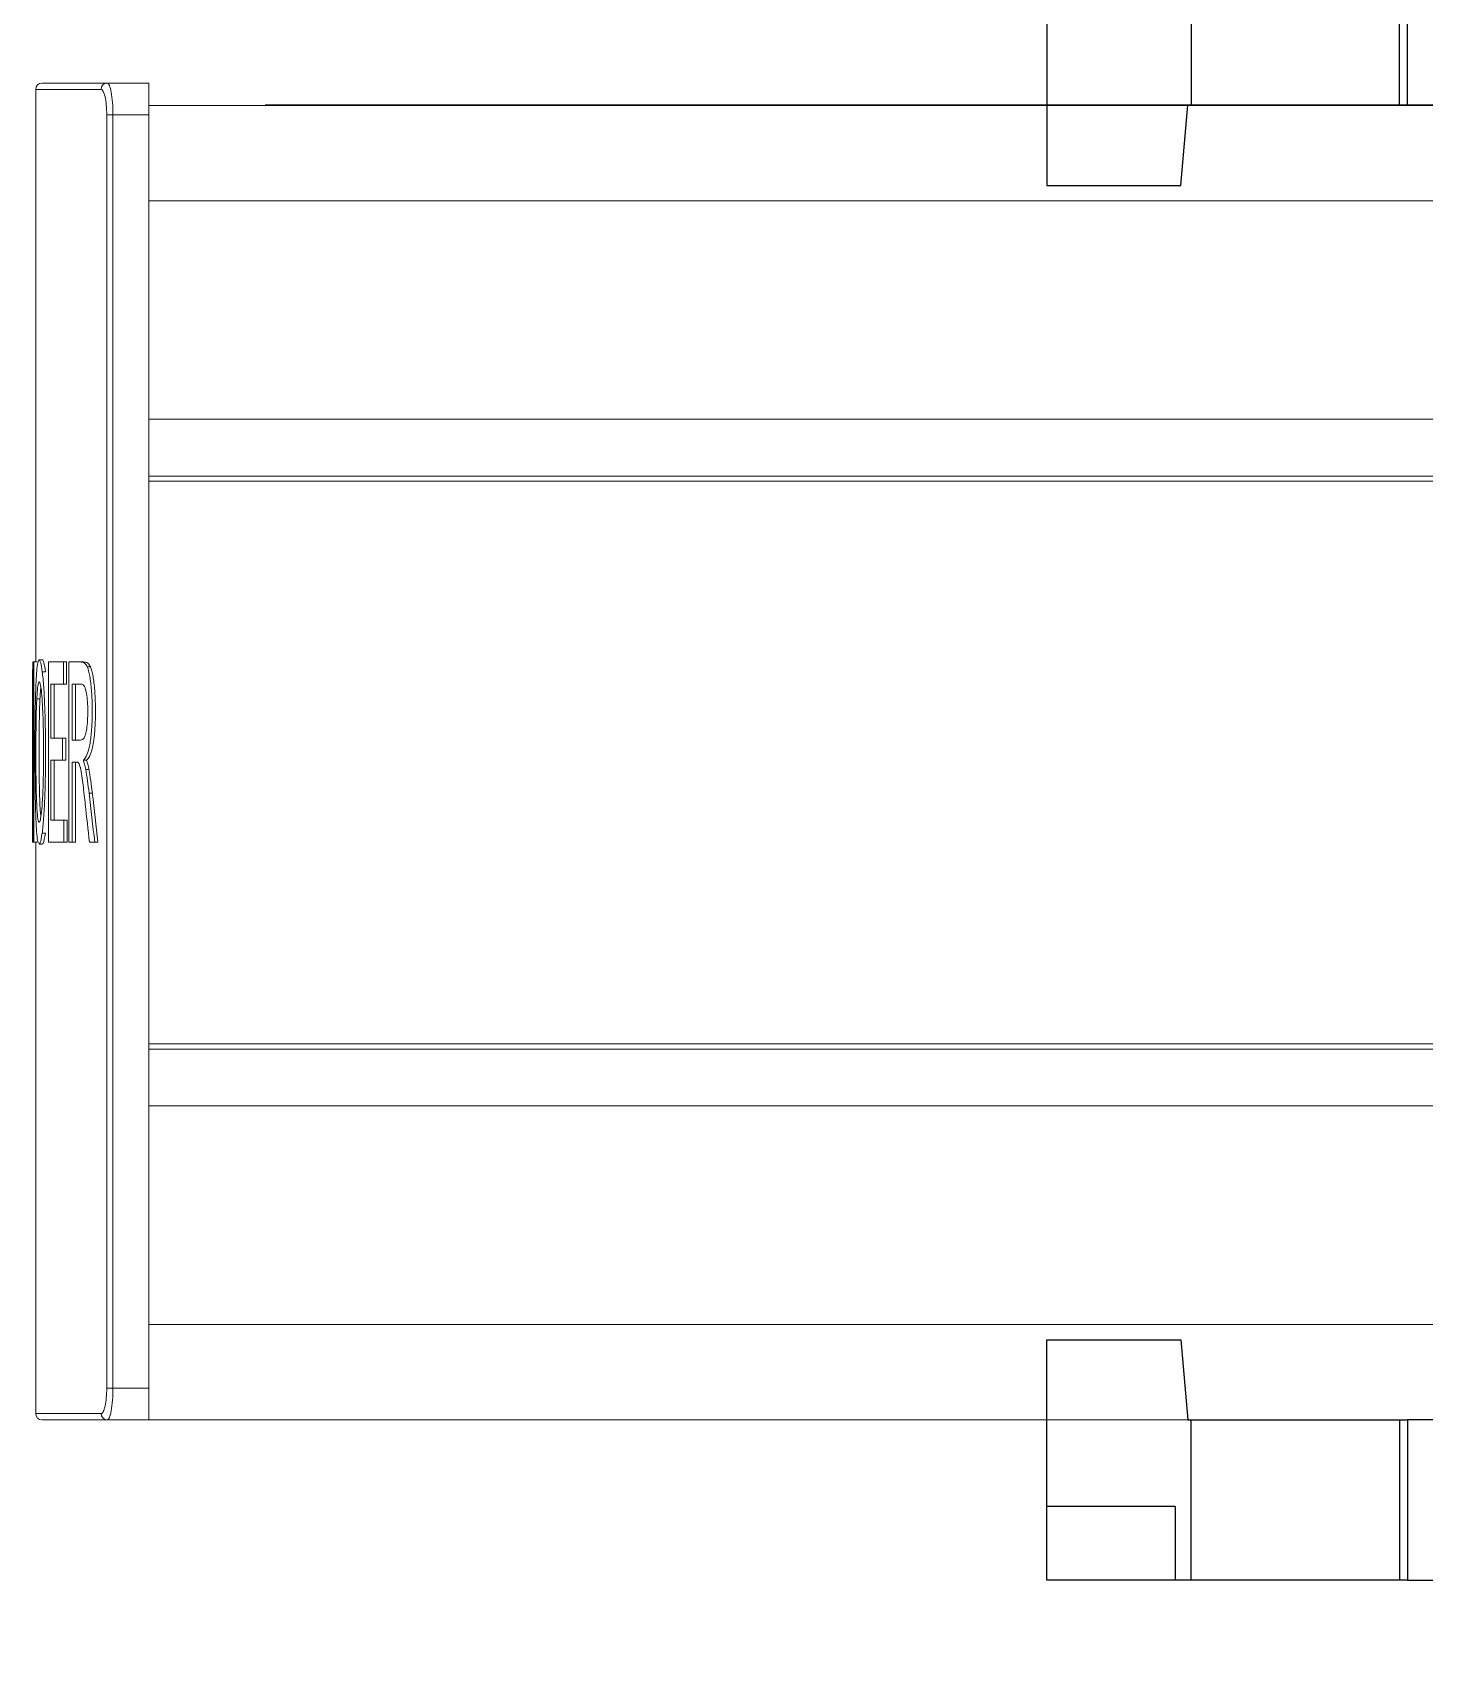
# Model space of a CAD drawing. Extents: x -976302 to -776254, y 5665 to 231437.
# Drawn here: x -803728.7 to -803508.6, y 87035 to 87292.1 of the extents above; entities that cross this region are included whole.
import ezdxf

# ---------------------------------------------------------------- set-up
doc = ezdxf.new("R2010")
doc.units = 0
doc.header["$LTSCALE"] = 1000
doc.header["$MEASUREMENT"] = 0
doc.layers.add('33', color=7, linetype='Continuous')
doc.layers.add('暖通', color=7, linetype='Continuous')

# ---------------------------------------------------------------- blocks, each defined once
blk = doc.blocks.new('HMZ-L')
at = {"layer": '33', "color": 3, "linetype": 'Continuous'}
blk.add_line((17313.15, 28412.561), (17313.15, 28423.524), dxfattribs=at)
at = {"layer": '33', "color": 7, "linetype": 'Continuous'}
for p, q in [((17291.9, 28421.081), (17287.9, 28421.081)), ((17287.9, 28421.081), (17287.9, 28418.781)), ((17292.4, 28421.081), (17291.9, 28421.081)), ((17291.9, 28421.081), (17291.9, 28418.781)), ((17298.85, 28421.081), (17292.4, 28421.081)), ((17292.4, 28416.081), (17292.4, 28421.081)), ((17297.775, 28421.081), (17297.355, 28421.081)), ((17297.355, 28421.081), (17297.775, 28421.081)), ((17297.775, 28421.081), (17297.355, 28421.081)), ((17297.355, 28421.081), (17297.775, 28421.081)), ((17297.775, 28421.081), (17297.355, 28421.081)), ((17297.465, 28421.081), (17297.727, 28421.081)), ((17297.727, 28421.081), (17297.465, 28421.081)), ((17297.465, 28421.081), (17297.727, 28421.081)), ((17297.727, 28421.081), (17297.465, 28421.081)), ((17297.465, 28421.081), (17297.727, 28421.081)), ((17299.123, 28421.081), (17297.598, 28421.081)), ((17297.598, 28421.081), (17298.332, 28421.081)), ((17298.332, 28421.081), (17297.598, 28421.081)), ((17297.598, 28421.081), (17299.123, 28421.081)), ((17299.125, 28421.081), (17297.6, 28421.081)), ((17297.6, 28421.081), (17299.125, 28421.081)), ((17299.125, 28421.081), (17297.6, 28421.081)), ((17297.6, 28421.081), (17299.125, 28421.081)), ((17297.727, 28421.081), (17297.6, 28421.081)), ((17297.6, 28421.081), (17297.727, 28421.081)), ((17297.727, 28421.081), (17297.6, 28421.081)), ((17297.6, 28421.081), (17299.125, 28421.081)), ((17298.536, 28421.081), (17297.6, 28421.081)), ((17297.6, 28421.081), (17297.727, 28421.081)), ((17297.727, 28421.081), (17297.6, 28421.081)), ((17297.6, 28421.081), (17298.433, 28421.081)), ((17298.147, 28421.081), (17297.65, 28421.081)), ((17297.65, 28421.081), (17300.6, 28421.081)), ((17300.576, 28421.081), (17297.65, 28421.081)), ((17297.65, 28421.081), (17299.972, 28421.081)), ((17299.972, 28421.081), (17297.65, 28421.081)), ((17297.65, 28421.081), (17298.147, 28421.081)), ((17298.147, 28421.081), (17297.65, 28421.081)), ((17297.65, 28421.081), (17298.188, 28421.081)), ((17300.6, 28421.081), (17297.65, 28421.081)), ((17297.65, 28421.081), (17299.781, 28421.081)), ((17299.781, 28421.081), (17297.65, 28421.081)), ((17297.65, 28421.081), (17299.972, 28421.081)), ((17299.972, 28421.081), (17297.65, 28421.081)), ((17297.65, 28421.081), (17300.612, 28421.081)), ((17300.612, 28421.081), (17297.65, 28421.081)), ((17297.65, 28421.081), (17298.147, 28421.081)), ((17300.576, 28421.081), (17297.65, 28421.081)), ((17297.65, 28421.081), (17298.188, 28421.081)), ((17300.6, 28421.081), (17297.65, 28421.081)), ((17297.65, 28421.081), (17299.972, 28421.081)), ((17299.972, 28421.081), (17297.65, 28421.081)), ((17297.65, 28421.081), (17299.972, 28421.081)), ((17299.972, 28421.081), (17297.65, 28421.081)), ((17297.65, 28421.081), (17298.188, 28421.081)), ((17298.188, 28421.081), (17297.65, 28421.081)), ((17297.65, 28421.081), (17300.576, 28421.081)), ((17300.6, 28421.081), (17297.65, 28421.081)), ((17297.65, 28421.081), (17299.972, 28421.081)), ((17299.972, 28421.081), (17297.65, 28421.081)), ((17297.65, 28421.081), (17298.147, 28421.081)), ((17300.6, 28421.081), (17297.65, 28421.081)), ((17297.65, 28421.081), (17299.972, 28421.081)), ((17299.972, 28421.081), (17297.65, 28421.081)), ((17297.65, 28421.081), (17300.6, 28421.081)), ((17298.147, 28421.081), (17297.65, 28421.081)), ((17297.65, 28421.081), (17298.147, 28421.081)), ((17298.147, 28421.081), (17297.65, 28421.081)), ((17297.65, 28421.081), (17300.576, 28421.081)), ((17300.576, 28421.081), (17297.65, 28421.081)), ((17297.65, 28421.081), (17299.781, 28421.081)), ((17299.781, 28421.081), (17297.65, 28421.081)), ((17297.65, 28421.081), (17300.6, 28421.081)), ((17300.6, 28421.081), (17297.65, 28421.081)), ((17297.65, 28421.081), (17299.972, 28421.081)), ((17299.972, 28421.081), (17297.65, 28421.081)), ((17297.65, 28421.081), (17300.612, 28421.081)), ((17300.612, 28421.081), (17297.65, 28421.081)), ((17297.65, 28421.081), (17298.188, 28421.081)), ((17300.6, 28421.081), (17297.65, 28421.081)), ((17297.65, 28421.081), (17299.972, 28421.081)), ((17299.972, 28421.081), (17297.65, 28421.081)), ((17297.65, 28421.081), (17298.147, 28421.081)), ((17300.6, 28421.081), (17297.65, 28421.081)), ((17297.65, 28421.081), (17299.972, 28421.081)), ((17299.972, 28421.081), (17297.65, 28421.081)), ((17297.65, 28421.081), (17299.972, 28421.081)), ((17299.972, 28421.081), (17297.65, 28421.081)), ((17297.65, 28421.081), (17298.147, 28421.081)), ((17297.65, 28421.081), (17300.149, 28421.081)), ((17300.035, 28421.081), (17297.65, 28421.081)), ((17298.025, 28421.081), (17297.775, 28421.081)), ((17298.025, 28421.081), (17297.775, 28421.081)), ((17297.775, 28421.081), (17298.025, 28421.081)), ((17298.025, 28421.081), (17297.775, 28421.081)), ((17297.775, 28421.081), (17298.025, 28421.081)), ((17298.453, 28421.081), (17298.025, 28421.081)), ((17298.453, 28421.081), (17298.025, 28421.081)), ((17298.025, 28421.081), (17298.453, 28421.081)), ((17298.453, 28421.081), (17298.025, 28421.081)), ((17298.025, 28421.081), (17298.453, 28421.081)), ((17298.894, 28421.081), (17298.065, 28421.081)), ((17298.065, 28421.081), (17298.894, 28421.081)), ((17298.393, 28421.081), (17298.065, 28421.081)), ((17298.065, 28421.081), (17298.393, 28421.081)), ((17298.499, 28421.081), (17298.069, 28421.081)), ((17298.069, 28421.081), (17298.56, 28421.081)), ((17299.125, 28421.081), (17298.095, 28421.081)), ((17298.095, 28421.081), (17299.125, 28421.081)), ((17298.095, 28421.081), (17299.125, 28421.081)), ((17299.125, 28421.081), (17298.095, 28421.081)), ((17298.095, 28421.081), (17299.125, 28421.081)), ((17298.322, 28421.081), (17298.137, 28421.081)), ((17298.137, 28421.081), (17298.322, 28421.081)), ((17298.322, 28421.081), (17298.137, 28421.081)), ((17298.137, 28421.081), (17298.322, 28421.081)), ((17298.322, 28421.081), (17298.137, 28421.081)), ((17300.137, 28421.081), (17298.147, 28421.081)), ((17298.147, 28421.081), (17300.576, 28421.081)), ((17298.147, 28421.081), (17300.576, 28421.081)), ((17300.576, 28421.081), (17298.147, 28421.081)), ((17298.147, 28421.081), (17300.137, 28421.081)), ((17298.147, 28421.081), (17300.137, 28421.081)), ((17300.137, 28421.081), (17298.147, 28421.081)), ((17298.147, 28421.081), (17300.576, 28421.081)), ((17300.576, 28421.081), (17298.147, 28421.081)), ((17298.147, 28421.081), (17300.137, 28421.081)), ((17298.188, 28421.081), (17300.101, 28421.081)), ((17298.188, 28421.081), (17300.101, 28421.081)), ((17298.188, 28421.081), (17300.101, 28421.081)), ((17300.101, 28421.081), (17298.188, 28421.081)), ((17298.188, 28421.081), (17300.101, 28421.081)), ((17298.662, 28421.081), (17298.322, 28421.081)), ((17298.322, 28421.081), (17298.662, 28421.081)), ((17298.662, 28421.081), (17298.322, 28421.081)), ((17298.322, 28421.081), (17298.662, 28421.081)), ((17298.662, 28421.081), (17298.322, 28421.081)), ((17298.332, 28421.081), (17298.393, 28421.081)), ((17298.393, 28421.081), (17298.332, 28421.081)), ((17299.125, 28421.081), (17298.361, 28421.081)), ((17298.361, 28421.081), (17298.662, 28421.081)), ((17299.125, 28421.081), (17298.361, 28421.081)), ((17298.361, 28421.081), (17298.662, 28421.081)), ((17298.662, 28421.081), (17298.361, 28421.081)), ((17298.361, 28421.081), (17299.125, 28421.081)), ((17299.125, 28421.081), (17298.361, 28421.081)), ((17298.361, 28421.081), (17298.662, 28421.081)), ((17298.662, 28421.081), (17298.361, 28421.081)), ((17298.361, 28421.081), (17299.125, 28421.081)), ((17298.433, 28421.081), (17298.499, 28421.081)), ((17299.002, 28421.081), (17298.437, 28421.081)), ((17298.437, 28421.081), (17299.002, 28421.081)), ((17299.002, 28421.081), (17298.437, 28421.081)), ((17298.437, 28421.081), (17299.002, 28421.081)), ((17299.002, 28421.081), (17298.437, 28421.081)), ((17298.437, 28421.081), (17299.002, 28421.081)), ((17299.002, 28421.081), (17298.437, 28421.081)), ((17298.437, 28421.081), (17299.002, 28421.081)), ((17299.002, 28421.081), (17298.437, 28421.081)), ((17298.437, 28421.081), (17299.002, 28421.081)), ((17299.125, 28421.081), (17298.453, 28421.081)), ((17299.125, 28421.081), (17298.453, 28421.081)), ((17298.453, 28421.081), (17299.125, 28421.081)), ((17299.125, 28421.081), (17298.453, 28421.081)), ((17298.453, 28421.081), (17299.125, 28421.081)), ((17299.236, 28421.081), (17298.536, 28421.081)), ((17298.56, 28421.081), (17299.023, 28421.081)), ((17300.6, 28421.081), (17298.588, 28421.081)), ((17298.588, 28421.081), (17300.6, 28421.081)), ((17300.6, 28421.081), (17298.588, 28421.081)), ((17298.588, 28421.081), (17300.6, 28421.081)), ((17300.6, 28421.081), (17298.588, 28421.081)), ((17298.588, 28421.081), (17300.6, 28421.081)), ((17300.6, 28421.081), (17298.588, 28421.081)), ((17298.588, 28421.081), (17300.6, 28421.081)), ((17298.588, 28421.081), (17300.6, 28421.081)), ((17300.6, 28421.081), (17298.588, 28421.081)), ((17299.614, 28421.081), (17298.646, 28421.081)), ((17298.646, 28421.081), (17298.894, 28421.081)), ((17298.894, 28421.081), (17298.646, 28421.081)), ((17298.646, 28421.081), (17299.614, 28421.081)), ((17298.85, 28421.081), (17299.15, 28421.081)), ((17299.023, 28421.081), (17298.98, 28421.081)), ((17298.98, 28421.081), (17299.441, 28421.081)), ((17299.061, 28421.081), (17299.568, 28421.081)), ((17299.568, 28421.081), (17299.061, 28421.081)), ((17299.061, 28421.081), (17299.614, 28421.081)), ((17299.614, 28421.081), (17299.061, 28421.081)), ((17299.123, 28421.081), (17300.612, 28421.081)), ((17300.612, 28421.081), (17299.123, 28421.081)), ((17299.125, 28421.081), (17300.141, 28421.081)), ((17300.141, 28421.081), (17299.125, 28421.081)), ((17299.125, 28421.081), (17300.141, 28421.081)), ((17300.141, 28421.081), (17299.125, 28421.081)), ((17299.125, 28421.081), (17300.65, 28421.081)), ((17300.65, 28421.081), (17299.125, 28421.081)), ((17299.125, 28421.081), (17300.141, 28421.081)), ((17300.141, 28421.081), (17299.125, 28421.081)), ((17299.125, 28421.081), (17300.141, 28421.081)), ((17300.141, 28421.081), (17299.125, 28421.081)), ((17299.125, 28421.081), (17300.65, 28421.081)), ((17300.65, 28421.081), (17299.125, 28421.081)), ((17299.125, 28421.081), (17300.141, 28421.081)), ((17300.141, 28421.081), (17299.125, 28421.081)), ((17299.125, 28421.081), (17300.65, 28421.081)), ((17300.65, 28421.081), (17299.125, 28421.081)), ((17299.125, 28421.081), (17300.65, 28421.081)), ((17300.65, 28421.081), (17299.125, 28421.081)), ((17299.125, 28421.081), (17300.65, 28421.081)), ((17300.65, 28421.081), (17299.125, 28421.081)), ((17327.15, 28421.081), (17299.15, 28421.081)), ((17299.15, 28421.081), (17299.15, 28416.081)), ((17299.856, 28421.081), (17299.236, 28421.081)), ((17299.866, 28421.081), (17299.352, 28421.081)), ((17299.352, 28421.081), (17299.866, 28421.081)), ((17299.866, 28421.081), (17299.352, 28421.081)), ((17299.352, 28421.081), (17299.866, 28421.081)), ((17299.352, 28421.081), (17299.781, 28421.081)), ((17299.781, 28421.081), (17299.352, 28421.081)), ((17299.352, 28421.081), (17299.781, 28421.081)), ((17299.781, 28421.081), (17299.352, 28421.081)), ((17299.441, 28421.081), (17299.821, 28421.081)), ((17299.568, 28421.081), (17300.143, 28421.081)), ((17300.143, 28421.081), (17299.568, 28421.081)), ((17300.143, 28421.081), (17299.614, 28421.081)), ((17299.614, 28421.081), (17300.143, 28421.081)), ((17299.614, 28421.081), (17300.612, 28421.081)), ((17300.612, 28421.081), (17299.614, 28421.081)), ((17300.147, 28421.081), (17299.753, 28421.081)), ((17299.753, 28421.081), (17299.841, 28421.081)), ((17299.821, 28421.081), (17300.147, 28421.081)), ((17299.841, 28421.081), (17300.612, 28421.081)), ((17300.346, 28421.081), (17299.856, 28421.081)), ((17300.612, 28421.081), (17299.866, 28421.081)), ((17299.866, 28421.081), (17300.612, 28421.081)), ((17299.866, 28421.081), (17300.612, 28421.081)), ((17300.612, 28421.081), (17299.866, 28421.081)), ((17300.56, 28421.081), (17300.035, 28421.081)), ((17300.101, 28421.081), (17300.6, 28421.081)), ((17300.101, 28421.081), (17300.6, 28421.081)), ((17300.6, 28421.081), (17300.101, 28421.081)), ((17300.101, 28421.081), (17300.6, 28421.081)), ((17300.101, 28421.081), (17300.6, 28421.081)), ((17300.6, 28421.081), (17300.137, 28421.081)), ((17300.137, 28421.081), (17300.6, 28421.081)), ((17300.137, 28421.081), (17300.6, 28421.081)), ((17300.6, 28421.081), (17300.137, 28421.081)), ((17300.137, 28421.081), (17300.6, 28421.081)), ((17300.149, 28421.081), (17300.56, 28421.081)), ((17300.612, 28421.081), (17300.346, 28421.081)), ((17327.15, 28416.081), (17327.15, 28421.081)), ((17327.15, 28421.081), (17327.4, 28421.081)), ((17327.4, 28421.081), (17333.9, 28421.081)), ((17333.9, 28421.081), (17334.4, 28421.081)), ((17333.9, 28421.081), (17333.9, 28416.081)), ((17334.4, 28421.081), (17338.4, 28421.081)), ((17334.4, 28418.781), (17334.4, 28421.081)), ((17338.4, 28421.081), (17338.4, 28418.781)), ((17323.15, 28420.581), (17303.15, 28420.581)), ((17291.9, 28418.781), (17287.9, 28418.781)), ((17287.9, 28418.781), (17287.9, 28413.581)), ((17334.4, 28418.781), (17338.4, 28418.781)), ((17338.4, 28418.781), (17338.4, 28413.581)), ((17292.082, 28413.581), (17292.3, 28416.081)), ((17292.3, 28416.081), (17292.4, 28416.081)), ((17292.4, 28416.081), (17298.85, 28416.081)), ((17299.15, 28416.081), (17298.85, 28416.081)), ((17299.15, 28416.081), (17327.15, 28416.081)), ((17306.4, 28414.581), (17306.4, 28416.081)), ((17319.9, 28414.581), (17319.9, 28416.081)), ((17327.4, 28416.081), (17327.15, 28416.081)), ((17333.9, 28416.081), (17327.4, 28416.081)), ((17334, 28416.081), (17333.9, 28416.081)), ((17334.219, 28413.581), (17334, 28416.081)), ((17307.046, 28414.581), (17306.4, 28414.581)), ((17319.254, 28414.581), (17307.046, 28414.581)), ((17319.254, 28414.581), (17319.9, 28414.581)), ((17287.9, 28413.581), (17292.082, 28413.581)), ((17338.4, 28413.581), (17334.219, 28413.581))]:
    blk.add_line(p, q, dxfattribs=at)
at = {"layer": '33', "color": 1, "linetype": 'Continuous'}
for p, q in [((17298.85, 28416.081), (17298.85, 28421.081)), ((17327.4, 28416.081), (17327.4, 28421.081)), ((17307.046, 28416.081), (17307.046, 28414.581)), ((17319.254, 28416.081), (17319.254, 28414.581))]:
    blk.add_line(p, q, dxfattribs=at)
at = {"layer": '33'}
for p, q in [((17303.15, 28421.081), (17303.15, 28420.581)), ((17323.15, 28420.581), (17323.15, 28421.081))]:
    blk.add_line(p, q, dxfattribs=at)
blk = doc.blocks.new('*U22')
at = {"color": 5, "linetype": 'Continuous', "lineweight": 15}
for p, q in [((-24583.709, -16947.857), (-24583.709, -16965.715)), ((-24581.665, -16947.857), (-24583.709, -16947.857)), ((-24583.51, -16947.658), (-24581.471, -16947.658)), ((-24581.471, -16947.658), (-24580.184, -16947.658)), ((-24580.184, -16947.658), (-24580.184, -16948.651)), ((-24581.493, -16948.651), (-24581.299, -16948.651)), ((-24581.493, -16988.361), (-24581.493, -16948.651)), ((-24580.184, -16948.651), (-24581.299, -16948.651)), ((-24581.299, -16948.651), (-24581.299, -16988.361)), ((-24580.184, -16948.651), (-24580.184, -16950.968)), ((-24580.184, -16951.332), (-24580.184, -16950.968)), ((-24580.184, -16958.145), (-24580.184, -16951.332)), ((-24580.184, -16958.456), (-24580.184, -16958.145)), ((-24580.184, -16958.456), (-24580.184, -16979.251)), ((-24583.792, -16965.715), (-24583.802, -16965.715)), ((-24583.792, -16965.715), (-24583.765, -16965.715)), ((-24583.765, -16965.715), (-24583.765, -16971.333)), ((-24583.666, -16965.715), (-24583.765, -16965.715)), ((-24583.5, -16965.651), (-24583.599, -16965.651)), ((-24583.309, -16971.333), (-24583.309, -16965.715)), ((-24583.309, -16965.715), (-24582.845, -16965.715)), ((-24582.845, -16965.715), (-24582.845, -16966.402)), ((-24582.745, -16965.715), (-24582.845, -16965.715)), ((-24582.745, -16966.402), (-24582.745, -16965.715)), ((-24582.678, -16971.333), (-24582.678, -16965.715)), ((-24583.404, -16966.022), (-24583.504, -16966.022)), ((-24581.997, -16965.871), (-24582.098, -16965.871)), ((-24583.784, -16971.333), (-24583.784, -16966.589)), ((-24582.845, -16966.402), (-24583.233, -16966.402)), ((-24583.233, -16966.402), (-24583.233, -16968.087)), ((-24583.133, -16968.087), (-24583.133, -16966.402)), ((-24582.745, -16966.402), (-24582.845, -16966.402)), ((-24582.287, -16966.402), (-24582.566, -16966.402)), ((-24582.566, -16966.402), (-24582.566, -16968.149)), ((-24582.465, -16968.149), (-24582.465, -16966.402)), ((-24583.575, -16966.866), (-24583.675, -16966.866)), ((-24583.233, -16968.087), (-24582.87, -16968.087)), ((-24582.87, -16968.087), (-24582.87, -16968.774)), ((-24582.77, -16968.087), (-24582.87, -16968.087)), ((-24582.77, -16968.774), (-24582.77, -16968.087)), ((-24582.566, -16968.149), (-24582.317, -16968.149)), ((-24582.308, -16968.149), (-24582.317, -16968.149)), ((-24582.87, -16968.774), (-24583.233, -16968.774)), ((-24583.233, -16968.774), (-24583.233, -16970.647)), ((-24583.133, -16970.647), (-24583.133, -16968.774)), ((-24582.77, -16968.774), (-24582.87, -16968.774)), ((-24582.121, -16968.774), (-24582.222, -16968.774)), ((-24583.808, -16969.272), (-24583.808, -16971.333)), ((-24582.434, -16968.835), (-24582.566, -16968.835)), ((-24582.566, -16968.835), (-24582.566, -16971.333)), ((-24582.465, -16971.333), (-24582.465, -16968.835)), ((-24582.047, -16969.063), (-24582.148, -16969.063)), ((-24581.941, -16969.803), (-24582.043, -16969.803)), ((-24583.233, -16970.647), (-24582.828, -16970.647)), ((-24582.828, -16970.647), (-24582.828, -16971.333)), ((-24582.728, -16970.647), (-24582.828, -16970.647)), ((-24582.728, -16971.333), (-24582.728, -16970.647)), ((-24583.805, -16971.333), (-24583.808, -16971.333)), ((-24583.784, -16971.333), (-24583.805, -16971.333)), ((-24583.765, -16971.333), (-24583.784, -16971.333)), ((-24583.666, -16971.333), (-24583.765, -16971.333)), ((-24583.709, -16971.333), (-24583.709, -16989.155)), ((-24583.407, -16971.056), (-24583.507, -16971.056)), ((-24582.828, -16971.333), (-24583.309, -16971.333)), ((-24582.728, -16971.333), (-24582.828, -16971.333)), ((-24582.566, -16971.333), (-24582.678, -16971.333)), ((-24582.465, -16971.333), (-24582.566, -16971.333)), ((-24581.866, -16971.333), (-24582.031, -16971.333)), ((-24581.765, -16971.333), (-24581.866, -16971.333)), ((-24583.599, -16971.397), (-24583.499, -16971.397)), ((-24580.184, -16979.562), (-24580.184, -16979.251)), ((-24580.184, -16986.375), (-24580.184, -16979.562)), ((-24580.184, -16986.738), (-24580.184, -16986.375)), ((-24580.184, -16986.738), (-24580.184, -16988.361)), ((-24581.493, -16988.361), (-24581.299, -16988.361)), ((-24581.299, -16988.361), (-24580.184, -16988.361)), ((-24580.184, -16988.361), (-24580.184, -16989.353)), ((-24583.709, -16989.155), (-24581.665, -16989.155)), ((-24581.471, -16989.353), (-24583.51, -16989.353)), ((-24580.184, -16989.353), (-24581.471, -16989.353))]:
    blk.add_line(p, q, dxfattribs=at)
at = {"color": 7, "linetype": 'Continuous', "lineweight": 15}
for p, q in [((-24580.184, -16948.353), (-23580.184, -16948.353)), ((-24580.184, -16959.919), (-23580.184, -16959.919)), ((-24580.184, -16960.08), (-23580.184, -16960.08)), ((-24580.184, -16977.627), (-23580.184, -16977.627)), ((-24580.184, -16977.788), (-23580.184, -16977.788)), ((-24580.184, -16989.353), (-23580.184, -16989.353))]:
    blk.add_line(p, q, dxfattribs=at)
at = {"color": 253, "linetype": 'Continuous', "lineweight": 15, "true_color": 0x9e9e9e}
for p, q in [((-24580.184, -16951.332), (-23580.184, -16951.332)), ((-24580.184, -16958.145), (-23580.184, -16958.145)), ((-24580.184, -16979.562), (-23580.184, -16979.562)), ((-24580.184, -16986.375), (-23580.184, -16986.375))]:
    blk.add_line(p, q, dxfattribs=at)
at = {"color": 5, "linetype": 'Continuous', "lineweight": 15}
for centre, radius, start, end in [((-24583.51, -16947.857), 0.199, 90, 180), ((-24581.469, -16947.855), 0.196, 90.6344, 180.6206), ((-24583.51, -16989.155), 0.199, 180, 270), ((-24581.469, -16989.157), 0.196, 179.3794, 269.3656)]:
    blk.add_arc(centre, radius, start, end, dxfattribs=at)
for centre, major_axis, ratio, start_param, end_param in [((-24489.399, -16971.651), (0, -324.332), 0.291088, 4.694088, 4.70608), ((-24489.399, -16974.016), (0, -328.506), 0.287389, 4.68978, 4.704223), ((-24489.399, -16938.099), (0, -164.72), 0.573149, 4.906071, 4.915546), ((-24489.399, -16938.099), (0, -164.547), 0.573149, 4.906278, 4.915763), ((-24489.399, -16939.668), (0, -163.957), 0.575816, 4.899471, 4.906738)]:
    blk.add_ellipse(centre, major_axis=major_axis, ratio=ratio, start_param=start_param, end_param=end_param, dxfattribs=at)
for points, knots in [([(-24581.493, -16948.651), (-24581.493, -16948.545), (-24581.498, -16948.441), (-24581.516, -16948.247), (-24581.529, -16948.159), (-24581.577, -16947.941), (-24581.621, -16947.857), (-24581.665, -16947.857)], [0, 0, 0, 0, 0.25, 0.25, 0.5, 0.5, 1, 1, 1, 1]), ([(-24581.471, -16947.658), (-24581.449, -16947.658), (-24581.427, -16947.684), (-24581.386, -16947.782), (-24581.367, -16947.856), (-24581.335, -16948.038), (-24581.322, -16948.148), (-24581.304, -16948.389), (-24581.299, -16948.519), (-24581.299, -16948.651)], [0, 0, 0, 0, 0.25, 0.25, 0.5, 0.5, 0.75, 0.75, 1, 1, 1, 1]), ([(-24583.802, -16965.715), (-24583.805, -16966.512), (-24583.807, -16967.707), (-24583.808, -16968.902), (-24583.808, -16969.699), (-24583.808, -16970.097), (-24583.807, -16970.498)], [0, 0, 0, 0, 0.5, 0.75, 0.75, 1, 1, 1, 1]), ([(-24583.72, -16969.988), (-24583.724, -16969.771), (-24583.727, -16969.546), (-24583.731, -16969.082), (-24583.732, -16968.839), (-24583.732, -16968.356), (-24583.732, -16968.116), (-24583.729, -16967.641), (-24583.726, -16967.403), (-24583.718, -16966.954), (-24583.713, -16966.739), (-24583.699, -16966.36), (-24583.691, -16966.189), (-24583.675, -16965.985), (-24583.67, -16965.925), (-24583.658, -16965.823), (-24583.651, -16965.781), (-24583.631, -16965.682), (-24583.615, -16965.653), (-24583.599, -16965.651)], [0, 0, 0, 0, 0.125, 0.125, 0.25, 0.25, 0.375, 0.375, 0.5, 0.5, 0.625, 0.625, 0.75, 0.75, 0.8125, 0.8125, 0.875, 0.875, 1, 1, 1, 1]), ([(-24583.599, -16965.651), (-24583.584, -16965.653), (-24583.568, -16965.683), (-24583.536, -16965.807), (-24583.519, -16965.901), (-24583.504, -16966.022)], [0, 0, 0, 0, 0.5, 0.5, 1, 1, 1, 1]), ([(-24583.404, -16966.022), (-24583.42, -16965.901), (-24583.436, -16965.807), (-24583.469, -16965.683), (-24583.485, -16965.653), (-24583.5, -16965.651)], [0, 0, 0, 0, 0.5, 0.5, 1, 1, 1, 1]), ([(-24582.678, -16965.715), (-24582.59, -16965.715), (-24582.498, -16965.715), (-24582.376, -16965.715), (-24582.352, -16965.715), (-24582.302, -16965.715), (-24582.276, -16965.714), (-24582.225, -16965.726), (-24582.199, -16965.738), (-24582.148, -16965.783), (-24582.123, -16965.815), (-24582.098, -16965.871)], [0, 0, 0, 0, 0.5, 0.5, 0.625, 0.625, 0.75, 0.75, 0.875, 0.875, 1, 1, 1, 1]), ([(-24581.997, -16965.871), (-24582.022, -16965.814), (-24582.048, -16965.783), (-24582.099, -16965.738), (-24582.125, -16965.726), (-24582.176, -16965.714), (-24582.201, -16965.715), (-24582.251, -16965.715), (-24582.374, -16965.715), (-24582.49, -16965.715), (-24582.577, -16965.715)], [0, 0, 0, 0, 0.125, 0.125, 0.25, 0.25, 0.375, 0.375, 0.5, 1, 1, 1, 1]), ([(-24583.504, -16966.022), (-24583.488, -16966.151), (-24583.472, -16966.308), (-24583.452, -16966.59), (-24583.446, -16966.691), (-24583.435, -16966.899), (-24583.43, -16967.007), (-24583.417, -16967.341), (-24583.411, -16967.579), (-24583.402, -16968.057), (-24583.401, -16968.301), (-24583.401, -16968.79), (-24583.403, -16969.032), (-24583.411, -16969.509), (-24583.418, -16969.746), (-24583.431, -16970.081), (-24583.436, -16970.189), (-24583.447, -16970.397), (-24583.453, -16970.498), (-24583.467, -16970.683), (-24583.474, -16970.769), (-24583.49, -16970.924), (-24583.498, -16970.995), (-24583.507, -16971.056)], [0, 0, 0, 0, 0.125, 0.125, 0.1875, 0.1875, 0.25, 0.25, 0.375, 0.375, 0.5, 0.5, 0.625, 0.625, 0.75, 0.75, 0.8125, 0.8125, 0.875, 0.875, 0.9375, 0.9375, 1, 1, 1, 1]), ([(-24582.098, -16965.871), (-24582.068, -16965.936), (-24582.042, -16966.037), (-24581.999, -16966.287), (-24581.982, -16966.435), (-24581.957, -16966.744), (-24581.949, -16966.91), (-24581.943, -16967.243), (-24581.944, -16967.412), (-24581.956, -16967.742), (-24581.968, -16967.902), (-24581.993, -16968.118), (-24582.002, -16968.186), (-24582.023, -16968.312), (-24582.035, -16968.371), (-24582.074, -16968.525), (-24582.103, -16968.602), (-24582.162, -16968.714), (-24582.192, -16968.75), (-24582.222, -16968.774)], [0, 0, 0, 0, 0.125, 0.125, 0.25, 0.25, 0.375, 0.375, 0.5, 0.5, 0.625, 0.625, 0.6875, 0.6875, 0.75, 0.75, 0.875, 0.875, 1, 1, 1, 1]), ([(-24582.121, -16968.774), (-24582.091, -16968.75), (-24582.061, -16968.714), (-24582.002, -16968.604), (-24581.973, -16968.526), (-24581.922, -16968.323), (-24581.9, -16968.193), (-24581.867, -16967.906), (-24581.855, -16967.744), (-24581.843, -16967.415), (-24581.842, -16967.244), (-24581.848, -16966.91), (-24581.856, -16966.744), (-24581.88, -16966.437), (-24581.897, -16966.288), (-24581.94, -16966.038), (-24581.967, -16965.936), (-24581.997, -16965.871)], [0, 0, 0, 0, 0.125, 0.125, 0.25, 0.25, 0.375, 0.375, 0.5, 0.5, 0.625, 0.625, 0.75, 0.75, 0.875, 0.875, 1, 1, 1, 1]), ([(-24583.599, -16966.338), (-24583.615, -16966.34), (-24583.63, -16966.384), (-24583.649, -16966.519), (-24583.655, -16966.576), (-24583.665, -16966.708), (-24583.67, -16966.783), (-24583.675, -16966.866)], [0, 0, 0, 0, 0.5, 0.5, 0.75, 0.75, 1, 1, 1, 1]), ([(-24583.482, -16967.378), (-24583.487, -16967.225), (-24583.494, -16967.079), (-24583.511, -16966.822), (-24583.521, -16966.71), (-24583.542, -16966.525), (-24583.554, -16966.454), (-24583.577, -16966.362), (-24583.588, -16966.34), (-24583.599, -16966.338)], [0, 0, 0, 0, 0.25, 0.25, 0.5, 0.5, 0.75, 0.75, 1, 1, 1, 1]), ([(-24583.575, -16966.866), (-24583.573, -16966.824), (-24583.568, -16966.739), (-24583.559, -16966.617), (-24583.552, -16966.552), (-24583.548, -16966.516)], [0, 0, 0, 0, 0.305234, 0.613147, 1, 1, 1, 1]), ([(-24582.133, -16966.647), (-24582.154, -16966.548), (-24582.18, -16966.487), (-24582.233, -16966.416), (-24582.26, -16966.403), (-24582.287, -16966.402)], [0, 0, 0, 0, 0.5, 0.5, 1, 1, 1, 1]), ([(-24582.11, -16967.74), (-24582.099, -16967.656), (-24582.092, -16967.563), (-24582.084, -16967.37), (-24582.082, -16967.269), (-24582.086, -16967.069), (-24582.091, -16966.972), (-24582.108, -16966.793), (-24582.119, -16966.715), (-24582.133, -16966.647)], [0, 0, 0, 0, 0.25, 0.25, 0.5, 0.5, 0.75, 0.75, 1, 1, 1, 1]), ([(-24583.675, -16966.866), (-24583.683, -16967.012), (-24583.688, -16967.195), (-24583.696, -16967.576), (-24583.698, -16967.779), (-24583.701, -16968.189), (-24583.702, -16968.394), (-24583.702, -16968.805), (-24583.701, -16969.012), (-24583.697, -16969.421), (-24583.694, -16969.617), (-24583.684, -16969.986), (-24583.677, -16970.148), (-24583.66, -16970.427), (-24583.65, -16970.536), (-24583.627, -16970.68), (-24583.614, -16970.71), (-24583.6, -16970.709)], [0, 0, 0, 0, 0.125, 0.125, 0.25, 0.25, 0.375, 0.375, 0.5, 0.5, 0.625, 0.625, 0.75, 0.75, 0.875, 0.875, 1, 1, 1, 1]), ([(-24583.547, -16970.526), (-24583.553, -16970.476), (-24583.569, -16970.351), (-24583.586, -16969.966), (-24583.6, -16969.344), (-24583.603, -16968.5), (-24583.599, -16967.684), (-24583.588, -16967.125), (-24583.578, -16966.927), (-24583.575, -16966.866)], [0, 0, 0, 0, 0.0837872, 0.2114429, 0.3557565, 0.5727412, 0.8092179, 0.9416913, 1, 1, 1, 1]), ([(-24583.6, -16970.709), (-24583.588, -16970.71), (-24583.575, -16970.688), (-24583.55, -16970.582), (-24583.538, -16970.499), (-24583.515, -16970.278), (-24583.505, -16970.147), (-24583.488, -16969.846), (-24583.481, -16969.682), (-24583.471, -16969.339), (-24583.468, -16969.158), (-24583.464, -16968.797), (-24583.463, -16968.616), (-24583.464, -16968.253), (-24583.466, -16968.069), (-24583.471, -16967.715), (-24583.476, -16967.543), (-24583.482, -16967.378)], [0, 0, 0, 0, 0.125, 0.125, 0.25, 0.25, 0.375, 0.375, 0.5, 0.5, 0.625, 0.625, 0.75, 0.75, 0.875, 0.875, 1, 1, 1, 1]), ([(-24582.184, -16968.055), (-24582.169, -16968.027), (-24582.154, -16967.986), (-24582.129, -16967.88), (-24582.118, -16967.814), (-24582.11, -16967.74)], [0, 0, 0, 0, 0.5, 0.5, 1, 1, 1, 1]), ([(-24582.317, -16968.149), (-24582.295, -16968.151), (-24582.272, -16968.147), (-24582.228, -16968.121), (-24582.205, -16968.1), (-24582.184, -16968.055)], [0, 0, 0, 0, 0.5, 0.5, 1, 1, 1, 1]), ([(-24582.222, -16968.774), (-24582.209, -16968.815), (-24582.196, -16968.858), (-24582.171, -16968.953), (-24582.159, -16969.004), (-24582.148, -16969.063)], [0, 0, 0, 0, 0.5, 0.5, 1, 1, 1, 1]), ([(-24582.047, -16969.063), (-24582.058, -16969.004), (-24582.07, -16968.953), (-24582.095, -16968.858), (-24582.108, -16968.815), (-24582.121, -16968.774)], [0, 0, 0, 0, 0.5, 0.5, 1, 1, 1, 1]), ([(-24582.434, -16968.835), (-24582.434, -16968.835), (-24582.433, -16968.836), (-24582.432, -16968.836), (-24582.421, -16968.837), (-24582.41, -16968.84), (-24582.398, -16968.844), (-24582.391, -16968.847), (-24582.383, -16968.85), (-24582.376, -16968.856), (-24582.373, -16968.858), (-24582.371, -16968.86), (-24582.368, -16968.863)], [0.0012473596, 0.0012473596, 0.0012473596, 0.0012473596, 0.0012592377, 0.0012592377, 0.0012592377, 0.0014581139, 0.0014581139, 0.0014581139, 0.0015907625, 0.0015907625, 0.0015907625, 0.0016339415, 0.0016339415, 0.0016339415, 0.0016339415]), ([(-24582.313, -16969.016), (-24582.315, -16969.011), (-24582.316, -16969.005), (-24582.318, -16969), (-24582.325, -16968.974), (-24582.332, -16968.951), (-24582.34, -16968.93), (-24582.344, -16968.916), (-24582.349, -16968.903), (-24582.355, -16968.891), (-24582.359, -16968.881), (-24582.364, -16968.871), (-24582.368, -16968.863)], [0.0008677277, 0.0008677277, 0.0008677277, 0.0008677277, 0.0008988786, 0.0008988786, 0.0008988786, 0.0010412531, 0.0010412531, 0.0010412531, 0.0011360045, 0.0011360045, 0.0011360045, 0.0012210171, 0.0012210171, 0.0012210171, 0.0012210171]), ([(-24582.161, -16970.163), (-24582.183, -16969.959), (-24582.206, -16969.756), (-24582.243, -16969.459), (-24582.255, -16969.362), (-24582.282, -16969.176), (-24582.296, -16969.085), (-24582.313, -16969.016)], [0, 0, 0, 0, 0.5, 0.5, 0.75, 0.75, 1, 1, 1, 1]), ([(-24583.807, -16970.498), (-24583.807, -16970.447), (-24583.807, -16970.396), (-24583.807, -16970.345), (-24583.807, -16970.247), (-24583.807, -16970.149), (-24583.807, -16970.051), (-24583.807, -16969.952), (-24583.806, -16969.852), (-24583.806, -16969.753), (-24583.806, -16969.703), (-24583.806, -16969.654), (-24583.806, -16969.605)], [0.0024888748, 0.0024888748, 0.0024888748, 0.0024888748, 0.0026489224, 0.0026489224, 0.0026489224, 0.0029559204, 0.0029559204, 0.0029559204, 0.0032681774, 0.0032681774, 0.0032681774, 0.0034226971, 0.0034226971, 0.0034226971, 0.0034226971]), ([(-24583.624, -16971.371), (-24583.636, -16971.344), (-24583.648, -16971.293), (-24583.668, -16971.141), (-24583.677, -16971.039), (-24583.694, -16970.798), (-24583.7, -16970.656), (-24583.712, -16970.342), (-24583.716, -16970.171), (-24583.72, -16969.988)], [0, 0, 0, 0, 0.25, 0.25, 0.5, 0.5, 0.75, 0.75, 1, 1, 1, 1]), ([(-24583.507, -16971.056), (-24583.527, -16971.186), (-24583.559, -16971.388), (-24583.588, -16971.37), (-24583.599, -16971.364)], [0, 0, 0, 0, 0.643546, 1, 1, 1, 1]), ([(-24583.499, -16971.37), (-24583.49, -16971.375), (-24583.461, -16971.39), (-24583.429, -16971.191), (-24583.407, -16971.056)], [0, 0, 0, 0, 0.325538, 1, 1, 1, 1]), ([(-24581.665, -16989.155), (-24581.643, -16989.155), (-24581.621, -16989.135), (-24581.58, -16989.057), (-24581.561, -16988.999), (-24581.513, -16988.78), (-24581.493, -16988.573), (-24581.493, -16988.361)], [0, 0, 0, 0, 0.25, 0.25, 0.5, 0.5, 1, 1, 1, 1]), ([(-24581.299, -16988.361), (-24581.299, -16988.625), (-24581.319, -16988.883), (-24581.367, -16989.157), (-24581.386, -16989.229), (-24581.427, -16989.328), (-24581.449, -16989.353), (-24581.471, -16989.353)], [0, 0, 0, 0, 0.5, 0.5, 0.75, 0.75, 1, 1, 1, 1])]:
    blk.add_open_spline(points, degree=3, knots=knots, dxfattribs=at)
for points in [[(-24582.043, -16969.803), (-24582.074, -16969.539), (-24582.109, -16969.288), (-24582.148, -16969.063)], [(-24581.941, -16969.803), (-24581.972, -16969.539), (-24582.007, -16969.288), (-24582.047, -16969.063)]]:
    blk.add_open_spline(points, degree=3, dxfattribs=at)

msp = doc.modelspace()

# ---------------------------------------------------------------- linework, layer by layer
at = {"layer": '暖通', "color": 7}
for p, q in [((-803543.46, 87280.55), (-803691.91, 87280.55)), ((-803543.46, 87280.55), (-803691.91, 87280.55)), ((-803337.15, 87280.55), (-803543.46, 87280.55)), ((-803337.15, 87280.55), (-803543.46, 87280.55))]:
    msp.add_line(p, q, dxfattribs=at)

# ---------------------------------------------------------------- block references
for name, p, xscale, yscale, zscale in [('HMZ-L', (-715683.41, -56754.88), -5.068799998611212, 5.068799999542534, 5.068800000000002), ('HMZ-L', (-715683.41, -56754.88), -5.068799998611212, 5.068799999542534, 5.068800000000002), ('*U22', (-679118.28, 173188.36), 5.068799998611212, 5.068799998611212, 5.068799998611212), ('*U22', (-679118.28, 173188.36), 5.068799998611212, 5.068799998611212, 5.068799998611212)]:
    msp.add_blockref(name, p, dxfattribs=dict(at, xscale=xscale, yscale=yscale, zscale=zscale))
at = {"layer": '暖通', "color": 7, "xscale": 5.068799998611212, "yscale": 5.068799998611212, "zscale": 5.068799998611212, "rotation": 180}
msp.add_blockref('HMZ-L', (-715683.41, 231108.16), dxfattribs=at)
msp.add_blockref('HMZ-L', (-715683.41, 231108.16), dxfattribs=at)

doc.saveas('drawing.dxf')
